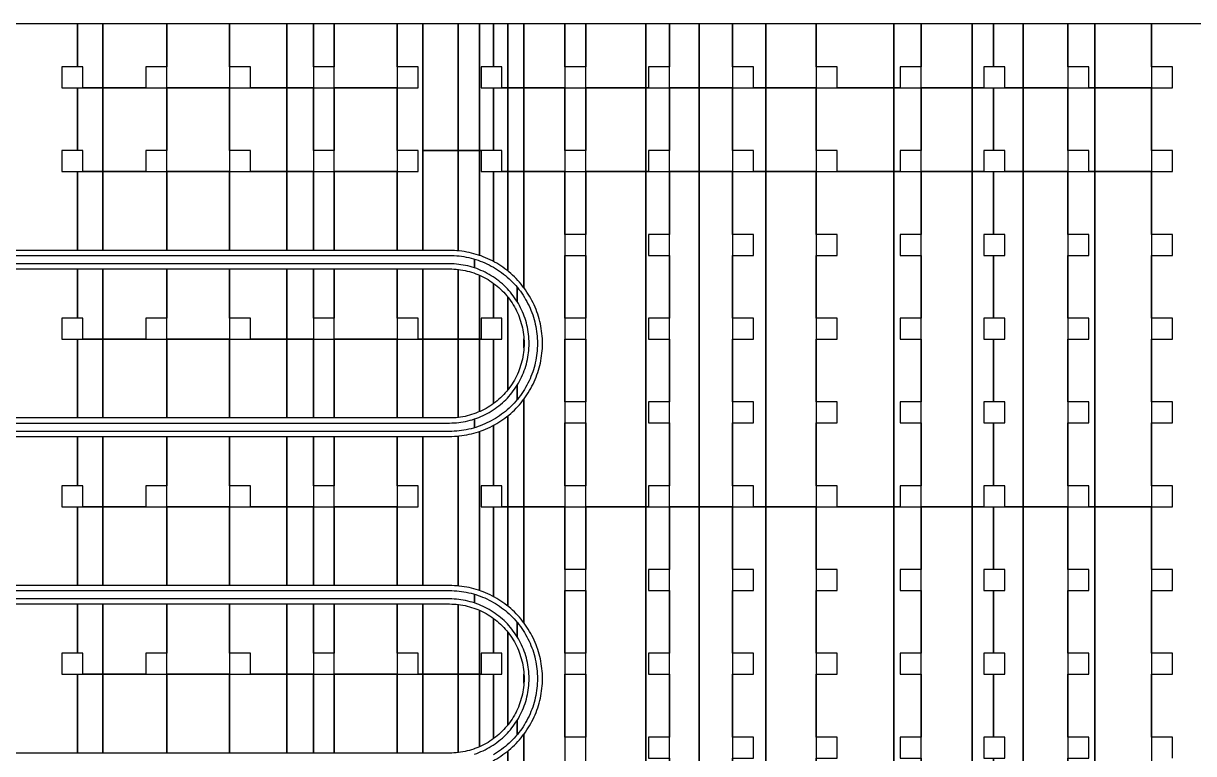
# Model space of a CAD drawing. Extents: x -4500 to 4500, y -3250 to 3250.
# Drawn here: x 442 to 1838, y -2357 to -1486 of the extents above; entities that cross this region are included whole.
import ezdxf

# ---------------------------------------------------------------- set-up
doc = ezdxf.new("R2010")
doc.units = 0
doc.layers.add('L1D100', color=4, linetype='CONTINUOUS')
doc.layers.add('L1D11', color=2, linetype='CONTINUOUS')

# ---------------------------------------------------------------- blocks, each defined once
blk = doc.blocks.new('TOP_main_1_Cheese_100')
at = {"layer": 'L1D100'}
for points in [[(412.5, -1756.6), (412.5, -1485.6), (506.006, -1485.6), (506.006, -1537.5), (487.5, -1537.5), (487.5, -1562.5), (506.006, -1562.5), (506.006, -1637.5), (487.5, -1637.5), (487.5, -1662.5), (506.006, -1662.5), (506.006, -1756.6)], [(512.5, -1562.5), (512.5, -1537.5), (506.006, -1537.5), (506.006, -1485.6), (536.508, -1485.6), (536.508, -1562.5)], [(536.508, -1562.5), (536.508, -1485.6), (612.5, -1485.6), (612.5, -1537.5), (587.5, -1537.5), (587.5, -1562.5)], [(612.5, -1562.5), (612.5, -1485.6), (687.5, -1485.6), (687.5, -1562.5)], [(712.5, -1562.5), (712.5, -1537.5), (687.5, -1537.5), (687.5, -1485.6), (756, -1485.6), (756, -1562.5)], [(756, -1562.5), (756, -1485.6), (787.5, -1485.6), (787.5, -1562.5)], [(787.5, -1537.5), (787.5, -1485.6), (812.5, -1485.6), (812.5, -1537.5)], [(812.5, -1562.5), (812.5, -1485.6), (887.5, -1485.6), (887.5, -1562.5)], [(887.5, -1756.6), (887.5, -1662.5), (912.5, -1662.5), (912.5, -1637.5), (887.5, -1637.5), (887.5, -1562.5), (912.5, -1562.5), (912.5, -1537.5), (887.5, -1537.5), (887.5, -1485.6), (918.247, -1485.6), (918.247, -1756.6)], [(918.247, -1637.5), (918.247, -1485.6), (960.061, -1485.6), (960.061, -1637.5)], [(960.061, -1637.5), (960.061, -1485.6), (985.694, -1485.6), (985.694, -1637.5)], [(985.694, -1637.5), (985.694, -1485.6), (1002.572, -1485.6), (1002.572, -1537.5), (987.5, -1537.5), (987.5, -1562.5), (1002.572, -1562.5), (1002.572, -1637.5)], [(1012.5, -1562.5), (1012.5, -1537.5), (1002.572, -1537.5), (1002.572, -1485.6), (1019.351, -1485.6), (1019.351, -1562.5)], [(1019.351, -1562.5), (1019.351, -1485.6), (1038.659, -1485.6), (1038.659, -1562.5)], [(1038.659, -1562.5), (1038.659, -1485.6), (1087.5, -1485.6), (1087.5, -1562.5)], [(1087.5, -1537.5), (1087.5, -1485.6), (1112.5, -1485.6), (1112.5, -1537.5)], [(1112.5, -1562.5), (1112.5, -1485.6), (1183.994, -1485.6), (1183.994, -1562.5)], [(1183.994, -1562.5), (1183.994, -1485.6), (1212.5, -1485.6), (1212.5, -1537.5), (1187.5, -1537.5), (1187.5, -1562.5)], [(1212.5, -1562.5), (1212.5, -1485.6), (1247.698, -1485.6), (1247.698, -1562.5)], [(1247.698, -1562.5), (1247.698, -1485.6), (1287.5, -1485.6), (1287.5, -1562.5)], [(1312.5, -1562.5), (1312.5, -1537.5), (1287.5, -1537.5), (1287.5, -1485.6), (1327.226, -1485.6), (1327.226, -1562.5)], [(1327.226, -1562.5), (1327.226, -1485.6), (1387.5, -1485.6), (1387.5, -1562.5)], [(1412.5, -1562.5), (1412.5, -1537.5), (1387.5, -1537.5), (1387.5, -1485.6), (1479.869, -1485.6), (1479.869, -1562.5)], [(1479.869, -1562.5), (1479.869, -1485.6), (1512.5, -1485.6), (1512.5, -1537.5), (1487.5, -1537.5), (1487.5, -1562.5)], [(1512.5, -1562.5), (1512.5, -1485.6), (1573.313, -1485.6), (1573.313, -1562.5)], [(1573.313, -1562.5), (1573.313, -1485.6), (1598.952, -1485.6), (1598.952, -1537.5), (1587.5, -1537.5), (1587.5, -1562.5)], [(1612.5, -1562.5), (1612.5, -1537.5), (1598.952, -1537.5), (1598.952, -1485.6), (1634.263, -1485.6), (1634.263, -1562.5)], [(1634.263, -1562.5), (1634.263, -1485.6), (1687.5, -1485.6), (1687.5, -1562.5)], [(1712.5, -1562.5), (1712.5, -1537.5), (1687.5, -1537.5), (1687.5, -1485.6), (1719.741, -1485.6), (1719.741, -1562.5)], [(1719.741, -1562.5), (1719.741, -1485.6), (1787.5, -1485.6), (1787.5, -1562.5)], [(512.5, -1662.5), (512.5, -1637.5), (506.006, -1637.5), (506.006, -1562.5), (536.508, -1562.5), (536.508, -1662.5)], [(536.508, -1662.5), (536.508, -1562.5), (612.5, -1562.5), (612.5, -1637.5), (587.5, -1637.5), (587.5, -1662.5)], [(612.5, -1662.5), (612.5, -1562.5), (687.5, -1562.5), (687.5, -1662.5)], [(712.5, -1662.5), (712.5, -1637.5), (687.5, -1637.5), (687.5, -1562.5), (756, -1562.5), (756, -1662.5)], [(756, -1662.5), (756, -1562.5), (787.5, -1562.5), (787.5, -1662.5)], [(787.5, -1637.5), (787.5, -1562.5), (812.5, -1562.5), (812.5, -1637.5)], [(812.5, -1662.5), (812.5, -1562.5), (887.5, -1562.5), (887.5, -1662.5)], [(1012.5, -1662.5), (1012.5, -1637.5), (1002.572, -1637.5), (1002.572, -1562.5), (1019.351, -1562.5), (1019.351, -1662.5)], [(1019.351, -1662.5), (1019.351, -1562.5), (1038.659, -1562.5), (1038.659, -1662.5)], [(1038.659, -1662.5), (1038.659, -1562.5), (1087.5, -1562.5), (1087.5, -1662.5)], [(1087.5, -1637.5), (1087.5, -1562.5), (1112.5, -1562.5), (1112.5, -1637.5)], [(1112.5, -1662.5), (1112.5, -1562.5), (1183.994, -1562.5), (1183.994, -1662.5)], [(1183.994, -1662.5), (1183.994, -1562.5), (1212.5, -1562.5), (1212.5, -1637.5), (1187.5, -1637.5), (1187.5, -1662.5)], [(1212.5, -1662.5), (1212.5, -1562.5), (1247.698, -1562.5), (1247.698, -1662.5)], [(1247.698, -1662.5), (1247.698, -1562.5), (1287.5, -1562.5), (1287.5, -1662.5)], [(1312.5, -1662.5), (1312.5, -1637.5), (1287.5, -1637.5), (1287.5, -1562.5), (1327.226, -1562.5), (1327.226, -1662.5)], [(1327.226, -1662.5), (1327.226, -1562.5), (1387.5, -1562.5), (1387.5, -1662.5)], [(1412.5, -1662.5), (1412.5, -1637.5), (1387.5, -1637.5), (1387.5, -1562.5), (1479.869, -1562.5), (1479.869, -1662.5)], [(1479.869, -1662.5), (1479.869, -1562.5), (1512.5, -1562.5), (1512.5, -1637.5), (1487.5, -1637.5), (1487.5, -1662.5)], [(1512.5, -1662.5), (1512.5, -1562.5), (1573.313, -1562.5), (1573.313, -1662.5)], [(1573.313, -1662.5), (1573.313, -1562.5), (1598.952, -1562.5), (1598.952, -1637.5), (1587.5, -1637.5), (1587.5, -1662.5)], [(1612.5, -1662.5), (1612.5, -1637.5), (1598.952, -1637.5), (1598.952, -1562.5), (1634.263, -1562.5), (1634.263, -1662.5)], [(1634.263, -1662.5), (1634.263, -1562.5), (1687.5, -1562.5), (1687.5, -1662.5)], [(1712.5, -1662.5), (1712.5, -1637.5), (1687.5, -1637.5), (1687.5, -1562.5), (1719.741, -1562.5), (1719.741, -1662.5)], [(1719.741, -1662.5), (1719.741, -1562.5), (1787.5, -1562.5), (1787.5, -1662.5)], [(960.061, -1757.082), (958.687, -1756.954), (955.739, -1756.757), (952.786, -1756.639), (949.831, -1756.6), (918.247, -1756.6), (918.247, -1637.5), (960.061, -1637.5)], [(985.694, -1762.563), (985.511, -1762.5), (984.691, -1762.216), (981.873, -1761.326), (979.033, -1760.51), (976.306, -1759.806), (976.172, -1759.771), (973.293, -1759.108), (970.397, -1758.522), (967.486, -1758.013), (964.563, -1757.582), (961.629, -1757.229), (960.061, -1757.082), (960.061, -1637.5), (985.694, -1637.5)], [(1002.572, -1769.942), (1001.008, -1769.103), (998.368, -1767.775), (995.694, -1766.519), (992.987, -1765.334), (990.25, -1764.221), (987.484, -1763.182), (985.694, -1762.563), (985.694, -1637.5), (987.5, -1637.5), (987.5, -1662.5), (1002.572, -1662.5)], [(506.006, -1756.6), (506.006, -1662.5), (536.508, -1662.5), (536.508, -1756.6)], [(536.508, -1756.6), (536.508, -1662.5), (612.5, -1662.5), (612.5, -1756.6)], [(612.5, -1756.6), (612.5, -1662.5), (687.5, -1662.5), (687.5, -1756.6)], [(687.5, -1756.6), (687.5, -1662.5), (756, -1662.5), (756, -1756.6)], [(756, -1756.6), (756, -1662.5), (787.5, -1662.5), (787.5, -1756.6)], [(787.5, -1756.6), (787.5, -1662.5), (812.5, -1662.5), (812.5, -1756.6)], [(812.5, -1756.6), (812.5, -1662.5), (887.5, -1662.5), (887.5, -1756.6)], [(1019.351, -1781.082), (1018.37, -1780.291), (1016.022, -1778.497), (1013.627, -1776.767), (1011.187, -1775.1), (1008.703, -1773.5), (1006.177, -1771.966), (1003.627, -1770.509), (1003.612, -1770.5), (1002.572, -1769.942), (1002.572, -1662.5), (1019.351, -1662.5)], [(1038.659, -1801.052), (1037.131, -1799.051), (1035.275, -1796.751), (1033.359, -1794.502), (1031.384, -1792.304), (1029.351, -1790.16), (1027.262, -1788.07), (1025.117, -1786.037), (1022.92, -1784.062), (1020.67, -1782.146), (1019.351, -1781.082), (1019.351, -1662.5), (1038.659, -1662.5)], [(1038.659, -2062.5), (1038.659, -1934.148), (1038.924, -1933.801), (1040.655, -1931.406), (1042.321, -1928.965), (1043.921, -1926.481), (1045.455, -1923.956), (1046.921, -1921.39), (1048.319, -1918.787), (1049.646, -1916.147), (1050.903, -1913.472), (1052.088, -1910.766), (1053.2, -1908.028), (1054.24, -1905.262), (1055.205, -1902.469), (1056.096, -1899.652), (1056.911, -1896.812), (1057.65, -1893.951), (1058.313, -1891.071), (1058.9, -1888.175), (1059.408, -1885.264), (1059.839, -1882.341), (1060.193, -1879.408), (1060.468, -1876.465), (1060.664, -1873.517), (1060.782, -1870.565), (1060.821, -1867.61), (1060.821, -1867.59), (1060.782, -1864.635), (1060.697, -1862.5), (1060.664, -1861.683), (1060.468, -1858.735), (1060.193, -1855.792), (1059.839, -1852.859), (1059.408, -1849.936), (1058.9, -1847.025), (1058.313, -1844.129), (1057.65, -1841.249), (1056.911, -1838.388), (1056.096, -1835.548), (1055.205, -1832.731), (1054.24, -1829.938), (1053.2, -1827.172), (1052.088, -1824.434), (1050.903, -1821.728), (1049.646, -1819.053), (1048.319, -1816.413), (1046.921, -1813.81), (1045.455, -1811.244), (1043.921, -1808.719), (1042.321, -1806.235), (1040.655, -1803.794), (1038.924, -1801.399), (1038.659, -1801.052), (1038.659, -1662.5), (1087.5, -1662.5), (1087.5, -2062.5)], [(1087.5, -1737.5), (1087.5, -1662.5), (1112.5, -1662.5), (1112.5, -1737.5)], [(1112.5, -2062.5), (1112.5, -1662.5), (1183.994, -1662.5), (1183.994, -2062.5)], [(1183.994, -2062.5), (1183.994, -1662.5), (1212.5, -1662.5), (1212.5, -1737.5), (1187.5, -1737.5), (1187.5, -1762.5), (1212.5, -1762.5), (1212.5, -1837.5), (1187.5, -1837.5), (1187.5, -1862.5), (1212.5, -1862.5), (1212.5, -1937.5), (1187.5, -1937.5), (1187.5, -1962.5), (1212.5, -1962.5), (1212.5, -2037.5), (1187.5, -2037.5), (1187.5, -2062.5)], [(1212.5, -2062.5), (1212.5, -1662.5), (1247.698, -1662.5), (1247.698, -2062.5)], [(1247.698, -2062.5), (1247.698, -1662.5), (1287.5, -1662.5), (1287.5, -2062.5)], [(1312.5, -2062.5), (1312.5, -2037.5), (1287.5, -2037.5), (1287.5, -1962.5), (1312.5, -1962.5), (1312.5, -1937.5), (1287.5, -1937.5), (1287.5, -1862.5), (1312.5, -1862.5), (1312.5, -1837.5), (1287.5, -1837.5), (1287.5, -1762.5), (1312.5, -1762.5), (1312.5, -1737.5), (1287.5, -1737.5), (1287.5, -1662.5), (1327.226, -1662.5), (1327.226, -2062.5)], [(1327.226, -2062.5), (1327.226, -1662.5), (1387.5, -1662.5), (1387.5, -2062.5)], [(1412.5, -2062.5), (1412.5, -2037.5), (1387.5, -2037.5), (1387.5, -1962.5), (1412.5, -1962.5), (1412.5, -1937.5), (1387.5, -1937.5), (1387.5, -1862.5), (1412.5, -1862.5), (1412.5, -1837.5), (1387.5, -1837.5), (1387.5, -1762.5), (1412.5, -1762.5), (1412.5, -1737.5), (1387.5, -1737.5), (1387.5, -1662.5), (1479.869, -1662.5), (1479.869, -2062.5)], [(1479.869, -2062.5), (1479.869, -1662.5), (1512.5, -1662.5), (1512.5, -1737.5), (1487.5, -1737.5), (1487.5, -1762.5), (1512.5, -1762.5), (1512.5, -1837.5), (1487.5, -1837.5), (1487.5, -1862.5), (1512.5, -1862.5), (1512.5, -1937.5), (1487.5, -1937.5), (1487.5, -1962.5), (1512.5, -1962.5), (1512.5, -2037.5), (1487.5, -2037.5), (1487.5, -2062.5)], [(1512.5, -2062.5), (1512.5, -1662.5), (1573.313, -1662.5), (1573.313, -2062.5)], [(1573.313, -2062.5), (1573.313, -1662.5), (1598.952, -1662.5), (1598.952, -1737.5), (1587.5, -1737.5), (1587.5, -1762.5), (1598.952, -1762.5), (1598.952, -1837.5), (1587.5, -1837.5), (1587.5, -1862.5), (1598.952, -1862.5), (1598.952, -1937.5), (1587.5, -1937.5), (1587.5, -1962.5), (1598.952, -1962.5), (1598.952, -2037.5), (1587.5, -2037.5), (1587.5, -2062.5)], [(1612.5, -2062.5), (1612.5, -2037.5), (1598.952, -2037.5), (1598.952, -1962.5), (1612.5, -1962.5), (1612.5, -1937.5), (1598.952, -1937.5), (1598.952, -1862.5), (1612.5, -1862.5), (1612.5, -1837.5), (1598.952, -1837.5), (1598.952, -1762.5), (1612.5, -1762.5), (1612.5, -1737.5), (1598.952, -1737.5), (1598.952, -1662.5), (1634.263, -1662.5), (1634.263, -2062.5)], [(1634.263, -2062.5), (1634.263, -1662.5), (1687.5, -1662.5), (1687.5, -2062.5)], [(1712.5, -2062.5), (1712.5, -2037.5), (1687.5, -2037.5), (1687.5, -1962.5), (1712.5, -1962.5), (1712.5, -1937.5), (1687.5, -1937.5), (1687.5, -1862.5), (1712.5, -1862.5), (1712.5, -1837.5), (1687.5, -1837.5), (1687.5, -1762.5), (1712.5, -1762.5), (1712.5, -1737.5), (1687.5, -1737.5), (1687.5, -1662.5), (1719.741, -1662.5), (1719.741, -2062.5)], [(1719.741, -2062.5), (1719.741, -1662.5), (1787.5, -1662.5), (1787.5, -2062.5)], [(1087.5, -1837.5), (1087.5, -1762.5), (1112.5, -1762.5), (1112.5, -1837.5)], [(412.5, -1956.6), (412.5, -1778.6), (506.006, -1778.6), (506.006, -1837.5), (487.5, -1837.5), (487.5, -1862.5), (506.006, -1862.5), (506.006, -1956.6)], [(512.5, -1862.5), (512.5, -1837.5), (506.006, -1837.5), (506.006, -1778.6), (536.508, -1778.6), (536.508, -1862.5)], [(536.508, -1862.5), (536.508, -1778.6), (612.5, -1778.6), (612.5, -1837.5), (587.5, -1837.5), (587.5, -1862.5)], [(612.5, -1862.5), (612.5, -1778.6), (687.5, -1778.6), (687.5, -1862.5)], [(712.5, -1862.5), (712.5, -1837.5), (687.5, -1837.5), (687.5, -1778.6), (756, -1778.6), (756, -1862.5)], [(756, -1862.5), (756, -1778.6), (787.5, -1778.6), (787.5, -1862.5)], [(787.5, -1837.5), (787.5, -1778.6), (812.5, -1778.6), (812.5, -1837.5)], [(812.5, -1862.5), (812.5, -1778.6), (887.5, -1778.6), (887.5, -1862.5)], [(912.5, -1862.5), (912.5, -1837.5), (887.5, -1837.5), (887.5, -1778.6), (918.247, -1778.6), (918.247, -1862.5)], [(918.247, -1862.5), (918.247, -1778.6), (949.831, -1778.6), (952.519, -1778.641), (955.205, -1778.762), (957.885, -1778.965), (960.061, -1779.196), (960.061, -1862.5)], [(960.061, -1862.5), (960.061, -1779.196), (960.558, -1779.249), (963.221, -1779.613), (965.872, -1780.058), (968.509, -1780.582), (971.128, -1781.186), (973.728, -1781.869), (976.306, -1782.629), (978.86, -1783.468), (979.033, -1783.53), (981.388, -1784.383), (983.886, -1785.374), (985.694, -1786.155), (985.694, -1862.5)], [(985.694, -1862.5), (985.694, -1786.155), (986.354, -1786.44), (988.788, -1787.58), (991.187, -1788.793), (993.548, -1790.078), (995.869, -1791.434), (998.148, -1792.859), (1000.384, -1794.353), (1002.572, -1795.913), (1002.572, -1837.5), (987.5, -1837.5), (987.5, -1862.5)], [(1002.572, -1939.287), (1002.572, -1862.5), (1012.5, -1862.5), (1012.5, -1837.5), (1002.572, -1837.5), (1002.572, -1795.913), (1003.627, -1796.714), (1004.713, -1797.539), (1006.804, -1799.228), (1008.843, -1800.98), (1010.828, -1802.793), (1012.757, -1804.665), (1014.629, -1806.594), (1016.441, -1808.579), (1018.193, -1810.617), (1019.351, -1812.05), (1019.351, -1923.15), (1018.193, -1924.583), (1016.441, -1926.621), (1014.629, -1928.606), (1012.757, -1930.535), (1010.828, -1932.407), (1008.843, -1934.22), (1006.804, -1935.972), (1004.713, -1937.661), (1003.627, -1938.486)], [(1019.351, -1923.15), (1019.351, -1812.05), (1019.883, -1812.708), (1021.509, -1814.849), (1023.069, -1817.038), (1024.562, -1819.273), (1025.987, -1821.552), (1027.343, -1823.873), (1028.628, -1826.234), (1029.351, -1827.664), (1029.841, -1828.633), (1030.981, -1831.067), (1032.047, -1833.535), (1033.039, -1836.034), (1033.954, -1838.561), (1034.792, -1841.115), (1035.553, -1843.693), (1036.236, -1846.293), (1036.839, -1848.913), (1037.364, -1851.549), (1037.808, -1854.2), (1038.173, -1856.863), (1038.456, -1859.537), (1038.659, -1862.217), (1038.659, -1872.983), (1038.456, -1875.663), (1038.173, -1878.337), (1037.808, -1881), (1037.364, -1883.651), (1036.839, -1886.287), (1036.236, -1888.907), (1035.553, -1891.507), (1034.792, -1894.085), (1033.954, -1896.639), (1033.039, -1899.166), (1032.047, -1901.665), (1030.981, -1904.133), (1029.841, -1906.567), (1029.351, -1907.536), (1028.628, -1908.966), (1027.343, -1911.327), (1025.987, -1913.648), (1024.562, -1915.927), (1023.069, -1918.162), (1021.509, -1920.351), (1019.883, -1922.492)], [(506.006, -1956.6), (506.006, -1862.5), (536.508, -1862.5), (536.508, -1956.6)], [(536.508, -1956.6), (536.508, -1862.5), (612.5, -1862.5), (612.5, -1956.6)], [(612.5, -1956.6), (612.5, -1862.5), (687.5, -1862.5), (687.5, -1956.6)], [(687.5, -1956.6), (687.5, -1862.5), (756, -1862.5), (756, -1956.6)], [(756, -1956.6), (756, -1862.5), (787.5, -1862.5), (787.5, -1956.6)], [(787.5, -1956.6), (787.5, -1862.5), (812.5, -1862.5), (812.5, -1956.6)], [(812.5, -1956.6), (812.5, -1862.5), (887.5, -1862.5), (887.5, -1956.6)], [(887.5, -1956.6), (887.5, -1862.5), (918.247, -1862.5), (918.247, -1956.6)], [(918.247, -1956.6), (918.247, -1862.5), (960.061, -1862.5), (960.061, -1956.004), (957.885, -1956.235), (955.205, -1956.438), (952.519, -1956.559), (949.831, -1956.6)], [(960.061, -1956.004), (960.061, -1862.5), (985.694, -1862.5), (985.694, -1949.045), (983.886, -1949.826), (981.388, -1950.817), (979.033, -1951.67), (978.86, -1951.732), (976.306, -1952.571), (973.728, -1953.331), (971.128, -1954.014), (968.509, -1954.618), (965.872, -1955.142), (963.221, -1955.587), (960.558, -1955.951)], [(985.694, -1949.045), (985.694, -1862.5), (1002.572, -1862.5), (1002.572, -1939.287), (1000.384, -1940.847), (998.148, -1942.341), (995.869, -1943.766), (993.548, -1945.122), (991.187, -1946.407), (988.788, -1947.62), (986.354, -1948.76)], [(1038.659, -1872.983), (1038.659, -1862.217), (1038.781, -1864.902), (1038.821, -1867.59), (1038.821, -1867.61), (1038.781, -1870.298)], [(1087.5, -1937.5), (1087.5, -1862.5), (1112.5, -1862.5), (1112.5, -1937.5)], [(1019.351, -2062.5), (1019.351, -1954.118), (1020.67, -1953.054), (1022.92, -1951.138), (1025.117, -1949.163), (1027.262, -1947.13), (1029.351, -1945.04), (1031.384, -1942.896), (1033.359, -1940.698), (1035.275, -1938.449), (1037.131, -1936.149), (1038.659, -1934.148), (1038.659, -2062.5)], [(1012.5, -2062.5), (1012.5, -2037.5), (1002.572, -2037.5), (1002.572, -1965.258), (1003.612, -1964.7), (1003.627, -1964.691), (1006.177, -1963.234), (1007.386, -1962.5), (1008.703, -1961.7), (1011.187, -1960.1), (1013.627, -1958.433), (1016.022, -1956.703), (1018.37, -1954.909), (1019.351, -1954.118), (1019.351, -2062.5)], [(1002.572, -2169.942), (1001.008, -2169.103), (998.368, -2167.775), (995.694, -2166.519), (992.987, -2165.334), (990.25, -2164.221), (987.484, -2163.182), (985.694, -2162.563), (985.694, -1972.637), (987.484, -1972.018), (990.25, -1970.979), (992.987, -1969.866), (995.694, -1968.681), (998.368, -1967.425), (1001.008, -1966.097), (1002.572, -1965.258), (1002.572, -2037.5), (987.5, -2037.5), (987.5, -2062.5), (1002.572, -2062.5)], [(1087.5, -2037.5), (1087.5, -1962.5), (1112.5, -1962.5), (1112.5, -2037.5)], [(412.5, -2156.6), (412.5, -1978.6), (506.006, -1978.6), (506.006, -2037.5), (487.5, -2037.5), (487.5, -2062.5), (506.006, -2062.5), (506.006, -2156.6)], [(512.5, -2062.5), (512.5, -2037.5), (506.006, -2037.5), (506.006, -1978.6), (536.508, -1978.6), (536.508, -2062.5)], [(536.508, -2062.5), (536.508, -1978.6), (612.5, -1978.6), (612.5, -2037.5), (587.5, -2037.5), (587.5, -2062.5)], [(612.5, -2062.5), (612.5, -1978.6), (687.5, -1978.6), (687.5, -2062.5)], [(712.5, -2062.5), (712.5, -2037.5), (687.5, -2037.5), (687.5, -1978.6), (756, -1978.6), (756, -2062.5)], [(756, -2062.5), (756, -1978.6), (787.5, -1978.6), (787.5, -2062.5)], [(787.5, -2037.5), (787.5, -1978.6), (812.5, -1978.6), (812.5, -2037.5)], [(812.5, -2062.5), (812.5, -1978.6), (887.5, -1978.6), (887.5, -2062.5)], [(887.5, -2156.6), (887.5, -2062.5), (912.5, -2062.5), (912.5, -2037.5), (887.5, -2037.5), (887.5, -1978.6), (918.247, -1978.6), (918.247, -2156.6)], [(960.061, -2157.082), (958.687, -2156.954), (955.739, -2156.757), (952.786, -2156.639), (949.831, -2156.6), (918.247, -2156.6), (918.247, -1978.6), (949.831, -1978.6), (952.786, -1978.561), (955.739, -1978.443), (958.687, -1978.246), (960.061, -1978.118)], [(985.694, -2162.563), (985.511, -2162.5), (984.691, -2162.216), (981.873, -2161.326), (979.033, -2160.51), (976.306, -2159.806), (976.172, -2159.771), (973.293, -2159.108), (970.397, -2158.522), (967.486, -2158.013), (964.563, -2157.582), (961.629, -2157.229), (960.061, -2157.082), (960.061, -1978.118), (961.629, -1977.971), (964.563, -1977.618), (967.486, -1977.187), (970.397, -1976.678), (973.293, -1976.092), (976.172, -1975.429), (976.306, -1975.394), (979.033, -1974.69), (981.873, -1973.874), (984.691, -1972.984), (985.694, -1972.637)], [(506.006, -2156.6), (506.006, -2062.5), (536.508, -2062.5), (536.508, -2156.6)], [(536.508, -2156.6), (536.508, -2062.5), (612.5, -2062.5), (612.5, -2156.6)], [(612.5, -2156.6), (612.5, -2062.5), (687.5, -2062.5), (687.5, -2156.6)], [(687.5, -2156.6), (687.5, -2062.5), (756, -2062.5), (756, -2156.6)], [(756, -2156.6), (756, -2062.5), (787.5, -2062.5), (787.5, -2156.6)], [(787.5, -2156.6), (787.5, -2062.5), (812.5, -2062.5), (812.5, -2156.6)], [(812.5, -2156.6), (812.5, -2062.5), (887.5, -2062.5), (887.5, -2156.6)], [(1019.351, -2181.082), (1018.37, -2180.291), (1016.022, -2178.497), (1013.627, -2176.767), (1011.187, -2175.1), (1008.703, -2173.5), (1006.177, -2171.966), (1003.627, -2170.509), (1003.612, -2170.5), (1002.572, -2169.942), (1002.572, -2062.5), (1019.351, -2062.5)], [(1038.659, -2201.052), (1037.131, -2199.051), (1035.275, -2196.751), (1033.359, -2194.502), (1031.384, -2192.304), (1029.351, -2190.16), (1027.262, -2188.07), (1025.117, -2186.037), (1022.92, -2184.062), (1020.67, -2182.146), (1019.351, -2181.082), (1019.351, -2062.5), (1038.659, -2062.5)], [(1087.5, -2137.5), (1087.5, -2062.5), (1112.5, -2062.5), (1112.5, -2137.5)], [(1112.5, -2462.5), (1112.5, -2062.5), (1183.994, -2062.5), (1183.994, -2462.5)], [(1183.994, -2462.5), (1183.994, -2062.5), (1212.5, -2062.5), (1212.5, -2137.5), (1187.5, -2137.5), (1187.5, -2162.5), (1212.5, -2162.5), (1212.5, -2237.5), (1187.5, -2237.5), (1187.5, -2262.5), (1212.5, -2262.5), (1212.5, -2337.5), (1187.5, -2337.5), (1187.5, -2362.5), (1212.5, -2362.5), (1212.5, -2437.5), (1187.5, -2437.5), (1187.5, -2462.5)], [(1212.5, -2462.5), (1212.5, -2062.5), (1247.698, -2062.5), (1247.698, -2462.5)], [(1247.698, -2462.5), (1247.698, -2062.5), (1287.5, -2062.5), (1287.5, -2462.5)], [(1312.5, -2462.5), (1312.5, -2437.5), (1287.5, -2437.5), (1287.5, -2362.5), (1312.5, -2362.5), (1312.5, -2337.5), (1287.5, -2337.5), (1287.5, -2262.5), (1312.5, -2262.5), (1312.5, -2237.5), (1287.5, -2237.5), (1287.5, -2162.5), (1312.5, -2162.5), (1312.5, -2137.5), (1287.5, -2137.5), (1287.5, -2062.5), (1327.226, -2062.5), (1327.226, -2462.5)], [(1327.226, -2462.5), (1327.226, -2062.5), (1387.5, -2062.5), (1387.5, -2462.5)], [(1412.5, -2462.5), (1412.5, -2437.5), (1387.5, -2437.5), (1387.5, -2362.5), (1412.5, -2362.5), (1412.5, -2337.5), (1387.5, -2337.5), (1387.5, -2262.5), (1412.5, -2262.5), (1412.5, -2237.5), (1387.5, -2237.5), (1387.5, -2162.5), (1412.5, -2162.5), (1412.5, -2137.5), (1387.5, -2137.5), (1387.5, -2062.5), (1479.869, -2062.5), (1479.869, -2462.5)], [(1479.869, -2462.5), (1479.869, -2062.5), (1512.5, -2062.5), (1512.5, -2137.5), (1487.5, -2137.5), (1487.5, -2162.5), (1512.5, -2162.5), (1512.5, -2237.5), (1487.5, -2237.5), (1487.5, -2262.5), (1512.5, -2262.5), (1512.5, -2337.5), (1487.5, -2337.5), (1487.5, -2362.5), (1512.5, -2362.5), (1512.5, -2437.5), (1487.5, -2437.5), (1487.5, -2462.5)], [(1512.5, -2462.5), (1512.5, -2062.5), (1573.313, -2062.5), (1573.313, -2462.5)], [(1573.313, -2462.5), (1573.313, -2062.5), (1598.952, -2062.5), (1598.952, -2137.5), (1587.5, -2137.5), (1587.5, -2162.5), (1598.952, -2162.5), (1598.952, -2237.5), (1587.5, -2237.5), (1587.5, -2262.5), (1598.952, -2262.5), (1598.952, -2337.5), (1587.5, -2337.5), (1587.5, -2362.5), (1598.952, -2362.5), (1598.952, -2437.5), (1587.5, -2437.5), (1587.5, -2462.5)], [(1612.5, -2462.5), (1612.5, -2437.5), (1598.952, -2437.5), (1598.952, -2362.5), (1612.5, -2362.5), (1612.5, -2337.5), (1598.952, -2337.5), (1598.952, -2262.5), (1612.5, -2262.5), (1612.5, -2237.5), (1598.952, -2237.5), (1598.952, -2162.5), (1612.5, -2162.5), (1612.5, -2137.5), (1598.952, -2137.5), (1598.952, -2062.5), (1634.263, -2062.5), (1634.263, -2462.5)], [(1634.263, -2462.5), (1634.263, -2062.5), (1687.5, -2062.5), (1687.5, -2462.5)], [(1712.5, -2462.5), (1712.5, -2437.5), (1687.5, -2437.5), (1687.5, -2362.5), (1712.5, -2362.5), (1712.5, -2337.5), (1687.5, -2337.5), (1687.5, -2262.5), (1712.5, -2262.5), (1712.5, -2237.5), (1687.5, -2237.5), (1687.5, -2162.5), (1712.5, -2162.5), (1712.5, -2137.5), (1687.5, -2137.5), (1687.5, -2062.5), (1719.741, -2062.5), (1719.741, -2462.5)], [(1719.741, -2462.5), (1719.741, -2062.5), (1787.5, -2062.5), (1787.5, -2462.5)], [(1087.5, -2237.5), (1087.5, -2162.5), (1112.5, -2162.5), (1112.5, -2237.5)], [(412.5, -2356.6), (412.5, -2178.6), (506.006, -2178.6), (506.006, -2237.5), (487.5, -2237.5), (487.5, -2262.5), (506.006, -2262.5), (506.006, -2356.6)], [(512.5, -2262.5), (512.5, -2237.5), (506.006, -2237.5), (506.006, -2178.6), (536.508, -2178.6), (536.508, -2262.5)], [(536.508, -2262.5), (536.508, -2178.6), (612.5, -2178.6), (612.5, -2237.5), (587.5, -2237.5), (587.5, -2262.5)], [(612.5, -2262.5), (612.5, -2178.6), (687.5, -2178.6), (687.5, -2262.5)], [(712.5, -2262.5), (712.5, -2237.5), (687.5, -2237.5), (687.5, -2178.6), (756, -2178.6), (756, -2262.5)], [(756, -2262.5), (756, -2178.6), (787.5, -2178.6), (787.5, -2262.5)], [(787.5, -2237.5), (787.5, -2178.6), (812.5, -2178.6), (812.5, -2237.5)], [(812.5, -2262.5), (812.5, -2178.6), (887.5, -2178.6), (887.5, -2262.5)], [(912.5, -2262.5), (912.5, -2237.5), (887.5, -2237.5), (887.5, -2178.6), (918.247, -2178.6), (918.247, -2262.5)], [(918.247, -2262.5), (918.247, -2178.6), (949.831, -2178.6), (952.519, -2178.641), (955.205, -2178.762), (957.885, -2178.965), (960.061, -2179.196), (960.061, -2262.5)], [(960.061, -2262.5), (960.061, -2179.196), (960.558, -2179.249), (963.221, -2179.613), (965.872, -2180.058), (968.509, -2180.582), (971.128, -2181.186), (973.728, -2181.869), (976.306, -2182.629), (978.86, -2183.468), (979.033, -2183.53), (981.388, -2184.383), (983.886, -2185.374), (985.694, -2186.155), (985.694, -2262.5)], [(985.694, -2262.5), (985.694, -2186.155), (986.354, -2186.44), (988.788, -2187.58), (991.187, -2188.793), (993.548, -2190.078), (995.869, -2191.434), (998.148, -2192.859), (1000.384, -2194.353), (1002.572, -2195.913), (1002.572, -2237.5), (987.5, -2237.5), (987.5, -2262.5)], [(1002.572, -2339.287), (1002.572, -2262.5), (1012.5, -2262.5), (1012.5, -2237.5), (1002.572, -2237.5), (1002.572, -2195.913), (1003.627, -2196.714), (1004.713, -2197.539), (1006.804, -2199.228), (1008.843, -2200.98), (1010.828, -2202.793), (1012.757, -2204.665), (1014.629, -2206.594), (1016.441, -2208.579), (1018.193, -2210.617), (1019.351, -2212.05), (1019.351, -2323.15), (1018.193, -2324.583), (1016.441, -2326.621), (1014.629, -2328.606), (1012.757, -2330.535), (1010.828, -2332.407), (1008.843, -2334.22), (1006.804, -2335.972), (1004.713, -2337.661), (1003.627, -2338.486)], [(1019.351, -2323.15), (1019.351, -2212.05), (1019.883, -2212.708), (1021.509, -2214.849), (1023.069, -2217.038), (1024.562, -2219.273), (1025.987, -2221.552), (1027.343, -2223.873), (1028.628, -2226.234), (1029.351, -2227.664), (1029.841, -2228.633), (1030.981, -2231.067), (1032.047, -2233.535), (1033.039, -2236.034), (1033.954, -2238.561), (1034.792, -2241.115), (1035.553, -2243.693), (1036.236, -2246.293), (1036.839, -2248.913), (1037.364, -2251.549), (1037.808, -2254.2), (1038.173, -2256.863), (1038.456, -2259.537), (1038.659, -2262.217), (1038.659, -2272.983), (1038.456, -2275.663), (1038.173, -2278.337), (1037.808, -2281), (1037.364, -2283.651), (1036.839, -2286.287), (1036.236, -2288.907), (1035.553, -2291.507), (1034.792, -2294.085), (1033.954, -2296.639), (1033.039, -2299.166), (1032.047, -2301.665), (1030.981, -2304.133), (1029.841, -2306.567), (1029.351, -2307.536), (1028.628, -2308.966), (1027.343, -2311.327), (1025.987, -2313.648), (1024.562, -2315.927), (1023.069, -2318.162), (1021.509, -2320.351), (1019.883, -2322.492)], [(506.006, -2356.6), (506.006, -2262.5), (536.508, -2262.5), (536.508, -2356.6)], [(536.508, -2356.6), (536.508, -2262.5), (612.5, -2262.5), (612.5, -2356.6)], [(612.5, -2356.6), (612.5, -2262.5), (687.5, -2262.5), (687.5, -2356.6)], [(687.5, -2356.6), (687.5, -2262.5), (756, -2262.5), (756, -2356.6)], [(756, -2356.6), (756, -2262.5), (787.5, -2262.5), (787.5, -2356.6)], [(787.5, -2356.6), (787.5, -2262.5), (812.5, -2262.5), (812.5, -2356.6)], [(812.5, -2356.6), (812.5, -2262.5), (887.5, -2262.5), (887.5, -2356.6)], [(887.5, -2356.6), (887.5, -2262.5), (918.247, -2262.5), (918.247, -2356.6)], [(918.247, -2356.6), (918.247, -2262.5), (960.061, -2262.5), (960.061, -2356.004), (957.885, -2356.235), (955.205, -2356.438), (952.519, -2356.559), (949.831, -2356.6)], [(960.061, -2356.004), (960.061, -2262.5), (985.694, -2262.5), (985.694, -2349.045), (983.886, -2349.826), (981.388, -2350.817), (979.033, -2351.67), (978.86, -2351.732), (976.306, -2352.571), (973.728, -2353.331), (971.128, -2354.014), (968.509, -2354.618), (965.872, -2355.142), (963.221, -2355.587), (960.558, -2355.951)], [(985.694, -2349.045), (985.694, -2262.5), (1002.572, -2262.5), (1002.572, -2339.287), (1000.384, -2340.847), (998.148, -2342.341), (995.869, -2343.766), (993.548, -2345.122), (991.187, -2346.407), (988.788, -2347.62), (986.354, -2348.76)], [(1038.659, -2272.983), (1038.659, -2262.217), (1038.781, -2264.902), (1038.821, -2267.59), (1038.821, -2267.61), (1038.781, -2270.298)], [(1087.5, -2337.5), (1087.5, -2262.5), (1112.5, -2262.5), (1112.5, -2337.5)], [(1019.351, -2462.5), (1019.351, -2354.118), (1020.67, -2353.054), (1022.92, -2351.138), (1025.117, -2349.163), (1027.262, -2347.13), (1029.351, -2345.04), (1031.384, -2342.896), (1033.359, -2340.698), (1035.275, -2338.449), (1037.131, -2336.149), (1038.659, -2334.148), (1038.659, -2462.5)], [(1012.5, -2462.5), (1012.5, -2437.5), (1002.572, -2437.5), (1002.572, -2365.258), (1003.612, -2364.7), (1003.627, -2364.691), (1006.177, -2363.234), (1007.386, -2362.5), (1008.703, -2361.7), (1011.187, -2360.1), (1013.627, -2358.433), (1016.022, -2356.703), (1018.37, -2354.909), (1019.351, -2354.118), (1019.351, -2462.5)]]:
    blk.add_lwpolyline(points, close=True, dxfattribs=at)
for points in [[(1812.5, -2362.5), (1812.5, -2337.5), (1787.5, -2337.5), (1787.5, -2262.5), (1812.5, -2262.5), (1812.5, -2237.5), (1787.5, -2237.5), (1787.5, -2162.5), (1812.5, -2162.5), (1812.5, -2137.5), (1787.5, -2137.5), (1787.5, -2062.5), (1812.5, -2062.5), (1812.5, -2037.5), (1787.5, -2037.5), (1787.5, -1962.5), (1812.5, -1962.5), (1812.5, -1937.5), (1787.5, -1937.5), (1787.5, -1862.5), (1812.5, -1862.5), (1812.5, -1837.5), (1787.5, -1837.5), (1787.5, -1762.5), (1812.5, -1762.5), (1812.5, -1737.5), (1787.5, -1737.5), (1787.5, -1662.5), (1812.5, -1662.5), (1812.5, -1637.5), (1787.5, -1637.5), (1787.5, -1562.5), (1812.5, -1562.5), (1812.5, -1537.5), (1787.5, -1537.5), (1787.5, -1485.6), (1862.664, -1485.6)], [(1038.659, -2462.5), (1038.659, -2334.148), (1038.924, -2333.801), (1040.655, -2331.406), (1042.321, -2328.965), (1043.921, -2326.481), (1045.455, -2323.956), (1046.921, -2321.39), (1048.319, -2318.787), (1049.646, -2316.147), (1050.903, -2313.472), (1052.088, -2310.766), (1053.2, -2308.028), (1054.24, -2305.262), (1055.205, -2302.469), (1056.096, -2299.652), (1056.911, -2296.812), (1057.65, -2293.951), (1058.313, -2291.071), (1058.9, -2288.175), (1059.408, -2285.264), (1059.839, -2282.341), (1060.193, -2279.408), (1060.468, -2276.465), (1060.664, -2273.517), (1060.782, -2270.565), (1060.821, -2267.61), (1060.821, -2267.59), (1060.782, -2264.635), (1060.697, -2262.5), (1060.664, -2261.683), (1060.468, -2258.735), (1060.193, -2255.792), (1059.839, -2252.859), (1059.408, -2249.936), (1058.9, -2247.025), (1058.313, -2244.129), (1057.65, -2241.249), (1056.911, -2238.388), (1056.096, -2235.548), (1055.205, -2232.731), (1054.24, -2229.938), (1053.2, -2227.172), (1052.088, -2224.434), (1050.903, -2221.728), (1049.646, -2219.053), (1048.319, -2216.413), (1046.921, -2213.81), (1045.455, -2211.244), (1043.921, -2208.719), (1042.321, -2206.235), (1040.655, -2203.794), (1038.924, -2201.399), (1038.659, -2201.052), (1038.659, -2062.5), (1087.5, -2062.5), (1087.5, -2462.5)]]:
    blk.add_lwpolyline(points, dxfattribs=at)
blk = doc.blocks.new('TOP_main_1')
at = {"layer": 'L1D11'}
for points in [[(-95.01, -1762.6), (949.831, -1762.6), (952.724, -1762.64), (955.615, -1762.759), (958.501, -1762.959), (961.381, -1763.237), (964.252, -1763.595), (967.112, -1764.032), (969.959, -1764.547), (972.791, -1765.141), (975.605, -1765.813), (978.4, -1766.561), (979.71, -1766.952), (979.71, -1777.421), (977.075, -1776.591), (974.417, -1775.837), (971.738, -1775.16), (969.04, -1774.562), (966.326, -1774.043), (963.599, -1773.603), (960.859, -1773.242), (958.11, -1772.961), (955.355, -1772.761), (952.594, -1772.64), (949.831, -1772.6), (-95.01, -1772.6)], [(-189.639, -1962.6), (949.831, -1962.6), (952.594, -1962.56), (955.355, -1962.439), (958.11, -1962.239), (960.859, -1961.958), (963.599, -1961.597), (966.326, -1961.157), (969.04, -1960.638), (971.738, -1960.04), (974.417, -1959.363), (977.075, -1958.609), (979.71, -1957.779), (979.71, -1968.248), (978.4, -1968.639), (975.605, -1969.387), (972.791, -1970.059), (969.959, -1970.653), (967.112, -1971.168), (964.252, -1971.605), (961.381, -1971.963), (958.501, -1972.241), (955.615, -1972.441), (952.724, -1972.56), (949.831, -1972.6), (-189.639, -1972.6)], [(-189.639, -2162.6), (949.831, -2162.6), (952.724, -2162.64), (955.615, -2162.759), (958.501, -2162.959), (961.381, -2163.237), (964.252, -2163.595), (967.112, -2164.032), (969.959, -2164.547), (972.791, -2165.141), (975.605, -2165.813), (978.4, -2166.561), (979.71, -2166.952), (979.71, -2177.421), (977.075, -2176.591), (974.417, -2175.837), (971.738, -2175.16), (969.04, -2174.562), (966.326, -2174.043), (963.599, -2173.603), (960.859, -2173.242), (958.11, -2172.961), (955.355, -2172.761), (952.594, -2172.64), (949.831, -2172.6), (-189.639, -2172.6)], [(979.71, -2357.779), (982.32, -2356.871), (984.902, -2355.889), (987.455, -2354.831), (989.976, -2353.7), (992.463, -2352.496), (994.914, -2351.22), (997.326, -2349.874), (999.699, -2348.458), (1002.029, -2346.973), (1004.315, -2345.421), (1006.556, -2343.804), (1008.748, -2342.122), (1010.89, -2340.377), (1012.98, -2338.57), (1015.018, -2336.703), (1017, -2334.778), (1018.925, -2332.796), (1020.791, -2330.759), (1022.598, -2328.668), (1024.343, -2326.526), (1026.025, -2324.334), (1027.643, -2322.094), (1029.194, -2319.808), (1030.679, -2317.478), (1030.679, -2334.586), (1029.005, -2336.562), (1027.075, -2338.718), (1025.086, -2340.819), (1023.041, -2342.865), (1020.939, -2344.854), (1018.784, -2346.784), (1016.576, -2348.654), (1014.318, -2350.462), (1012.01, -2352.207), (1009.656, -2353.888), (1007.256, -2355.504), (1004.812, -2357.053), (1002.326, -2358.534)]]:
    blk.add_lwpolyline(points, dxfattribs=at)
for points in [[(1030.679, -1817.722), (1029.194, -1815.392), (1027.643, -1813.106), (1026.025, -1810.866), (1024.343, -1808.674), (1022.598, -1806.532), (1020.791, -1804.441), (1018.925, -1802.404), (1017, -1800.422), (1015.018, -1798.497), (1012.98, -1796.63), (1010.89, -1794.823), (1008.748, -1793.078), (1006.556, -1791.396), (1004.315, -1789.779), (1002.029, -1788.227), (999.699, -1786.742), (997.326, -1785.326), (994.914, -1783.98), (992.463, -1782.704), (989.976, -1781.5), (987.455, -1780.369), (984.902, -1779.311), (982.32, -1778.329), (979.71, -1777.421), (979.71, -1766.952), (981.173, -1767.387), (983.922, -1768.289), (986.645, -1769.266), (989.34, -1770.317), (992.005, -1771.443), (994.639, -1772.642), (997.238, -1773.912), (999.801, -1775.254), (1002.326, -1776.666), (1004.812, -1778.147), (1007.256, -1779.696), (1009.656, -1781.312), (1012.01, -1782.993), (1014.318, -1784.738), (1016.576, -1786.546), (1018.784, -1788.416), (1020.939, -1790.346), (1023.041, -1792.335), (1025.086, -1794.381), (1027.075, -1796.482), (1029.005, -1798.638), (1030.679, -1800.614)], [(1030.679, -1934.586), (1030.679, -1917.478), (1032.095, -1915.105), (1033.442, -1912.692), (1034.718, -1910.241), (1035.922, -1907.755), (1037.053, -1905.234), (1038.11, -1902.681), (1039.093, -1900.098), (1040, -1897.489), (1040.831, -1894.853), (1041.585, -1892.195), (1042.261, -1889.516), (1042.859, -1886.819), (1043.378, -1884.105), (1043.818, -1881.377), (1044.179, -1878.638), (1044.46, -1875.889), (1044.661, -1873.133), (1044.781, -1870.373), (1044.821, -1867.61), (1044.821, -1867.59), (1044.781, -1864.827), (1044.661, -1862.067), (1044.46, -1859.311), (1044.179, -1856.562), (1043.818, -1853.823), (1043.378, -1851.095), (1042.859, -1848.381), (1042.261, -1845.684), (1041.585, -1843.005), (1040.831, -1840.347), (1040, -1837.711), (1039.093, -1835.102), (1038.11, -1832.519), (1037.053, -1829.966), (1035.922, -1827.445), (1034.718, -1824.959), (1033.442, -1822.508), (1032.095, -1820.095), (1030.679, -1817.722), (1030.679, -1800.614), (1030.875, -1800.845), (1032.683, -1803.104), (1034.429, -1805.411), (1036.11, -1807.766), (1037.726, -1810.166), (1039.274, -1812.61), (1040.755, -1815.095), (1042.167, -1817.62), (1043.509, -1820.184), (1044.78, -1822.783), (1045.978, -1825.416), (1047.104, -1828.081), (1048.156, -1830.777), (1049.133, -1833.5), (1050.034, -1836.249), (1050.86, -1839.022), (1051.609, -1841.816), (1052.28, -1844.631), (1052.874, -1847.462), (1053.39, -1850.309), (1053.826, -1853.169), (1054.184, -1856.04), (1054.463, -1858.92), (1054.662, -1861.806), (1054.782, -1864.697), (1054.821, -1867.59), (1054.821, -1867.61), (1054.782, -1870.503), (1054.662, -1873.394), (1054.463, -1876.28), (1054.184, -1879.16), (1053.826, -1882.031), (1053.39, -1884.891), (1052.874, -1887.738), (1052.28, -1890.569), (1051.609, -1893.384), (1050.86, -1896.178), (1050.034, -1898.951), (1049.133, -1901.7), (1048.156, -1904.423), (1047.104, -1907.119), (1045.978, -1909.784), (1044.78, -1912.417), (1043.509, -1915.016), (1042.167, -1917.58), (1040.755, -1920.105), (1039.274, -1922.59), (1037.726, -1925.034), (1036.11, -1927.434), (1034.429, -1929.789), (1032.683, -1932.096), (1030.875, -1934.355)], [(979.71, -1968.248), (979.71, -1957.779), (982.32, -1956.871), (984.902, -1955.889), (987.455, -1954.831), (989.976, -1953.7), (992.463, -1952.496), (994.914, -1951.22), (997.326, -1949.874), (999.699, -1948.458), (1002.029, -1946.973), (1004.315, -1945.421), (1006.556, -1943.804), (1008.748, -1942.122), (1010.89, -1940.377), (1012.98, -1938.57), (1015.018, -1936.703), (1017, -1934.778), (1018.925, -1932.796), (1020.791, -1930.759), (1022.598, -1928.668), (1024.343, -1926.526), (1026.025, -1924.334), (1027.643, -1922.094), (1029.194, -1919.808), (1030.679, -1917.478), (1030.679, -1934.586), (1029.005, -1936.562), (1027.075, -1938.718), (1025.086, -1940.819), (1023.041, -1942.865), (1020.939, -1944.854), (1018.784, -1946.784), (1016.576, -1948.654), (1014.318, -1950.462), (1012.01, -1952.207), (1009.656, -1953.888), (1007.256, -1955.504), (1004.812, -1957.053), (1002.326, -1958.534), (999.801, -1959.946), (997.238, -1961.288), (994.639, -1962.558), (992.005, -1963.757), (989.34, -1964.883), (986.645, -1965.934), (983.922, -1966.911), (981.173, -1967.813)], [(1030.679, -2217.722), (1029.194, -2215.392), (1027.643, -2213.106), (1026.025, -2210.866), (1024.343, -2208.674), (1022.598, -2206.532), (1020.791, -2204.441), (1018.925, -2202.404), (1017, -2200.422), (1015.018, -2198.497), (1012.98, -2196.63), (1010.89, -2194.823), (1008.748, -2193.078), (1006.556, -2191.396), (1004.315, -2189.779), (1002.029, -2188.227), (999.699, -2186.742), (997.326, -2185.326), (994.914, -2183.98), (992.463, -2182.704), (989.976, -2181.5), (987.455, -2180.369), (984.902, -2179.311), (982.32, -2178.329), (979.71, -2177.421), (979.71, -2166.952), (981.173, -2167.387), (983.922, -2168.289), (986.645, -2169.266), (989.34, -2170.317), (992.005, -2171.443), (994.639, -2172.642), (997.238, -2173.912), (999.801, -2175.254), (1002.326, -2176.666), (1004.812, -2178.147), (1007.256, -2179.696), (1009.656, -2181.312), (1012.01, -2182.993), (1014.318, -2184.738), (1016.576, -2186.546), (1018.784, -2188.416), (1020.939, -2190.346), (1023.041, -2192.335), (1025.086, -2194.381), (1027.075, -2196.482), (1029.005, -2198.638), (1030.679, -2200.614)], [(1030.679, -2334.586), (1030.679, -2317.478), (1032.095, -2315.105), (1033.442, -2312.692), (1034.718, -2310.241), (1035.922, -2307.755), (1037.053, -2305.234), (1038.11, -2302.681), (1039.093, -2300.098), (1040, -2297.489), (1040.831, -2294.853), (1041.585, -2292.195), (1042.261, -2289.516), (1042.859, -2286.819), (1043.378, -2284.105), (1043.818, -2281.377), (1044.179, -2278.638), (1044.46, -2275.889), (1044.661, -2273.133), (1044.781, -2270.373), (1044.821, -2267.61), (1044.821, -2267.59), (1044.781, -2264.827), (1044.661, -2262.067), (1044.46, -2259.311), (1044.179, -2256.562), (1043.818, -2253.823), (1043.378, -2251.095), (1042.859, -2248.381), (1042.261, -2245.684), (1041.585, -2243.005), (1040.831, -2240.347), (1040, -2237.711), (1039.093, -2235.102), (1038.11, -2232.519), (1037.053, -2229.966), (1035.922, -2227.445), (1034.718, -2224.959), (1033.442, -2222.508), (1032.095, -2220.095), (1030.679, -2217.722), (1030.679, -2200.614), (1030.875, -2200.845), (1032.683, -2203.104), (1034.429, -2205.411), (1036.11, -2207.766), (1037.726, -2210.166), (1039.274, -2212.61), (1040.755, -2215.095), (1042.167, -2217.62), (1043.509, -2220.184), (1044.78, -2222.783), (1045.978, -2225.416), (1047.104, -2228.081), (1048.156, -2230.777), (1049.133, -2233.5), (1050.034, -2236.249), (1050.86, -2239.022), (1051.609, -2241.816), (1052.28, -2244.631), (1052.874, -2247.462), (1053.39, -2250.309), (1053.826, -2253.169), (1054.184, -2256.04), (1054.463, -2258.92), (1054.662, -2261.806), (1054.782, -2264.697), (1054.821, -2267.59), (1054.821, -2267.61), (1054.782, -2270.503), (1054.662, -2273.394), (1054.463, -2276.28), (1054.184, -2279.16), (1053.826, -2282.031), (1053.39, -2284.891), (1052.874, -2287.738), (1052.28, -2290.569), (1051.609, -2293.384), (1050.86, -2296.178), (1050.034, -2298.951), (1049.133, -2301.7), (1048.156, -2304.423), (1047.104, -2307.119), (1045.978, -2309.784), (1044.78, -2312.417), (1043.509, -2315.016), (1042.167, -2317.58), (1040.755, -2320.105), (1039.274, -2322.59), (1037.726, -2325.034), (1036.11, -2327.434), (1034.429, -2329.789), (1032.683, -2332.096), (1030.875, -2334.355)]]:
    blk.add_lwpolyline(points, close=True, dxfattribs=at)
blk.add_blockref('TOP_main_1_Cheese_100', (0, 0))
blk = doc.blocks.new('TOP_main')
blk.add_blockref('TOP_main_1', (0, 0))

msp = doc.modelspace()

# ---------------------------------------------------------------- block references
msp.add_blockref('TOP_main', (0, 0))

doc.saveas('drawing.dxf')
